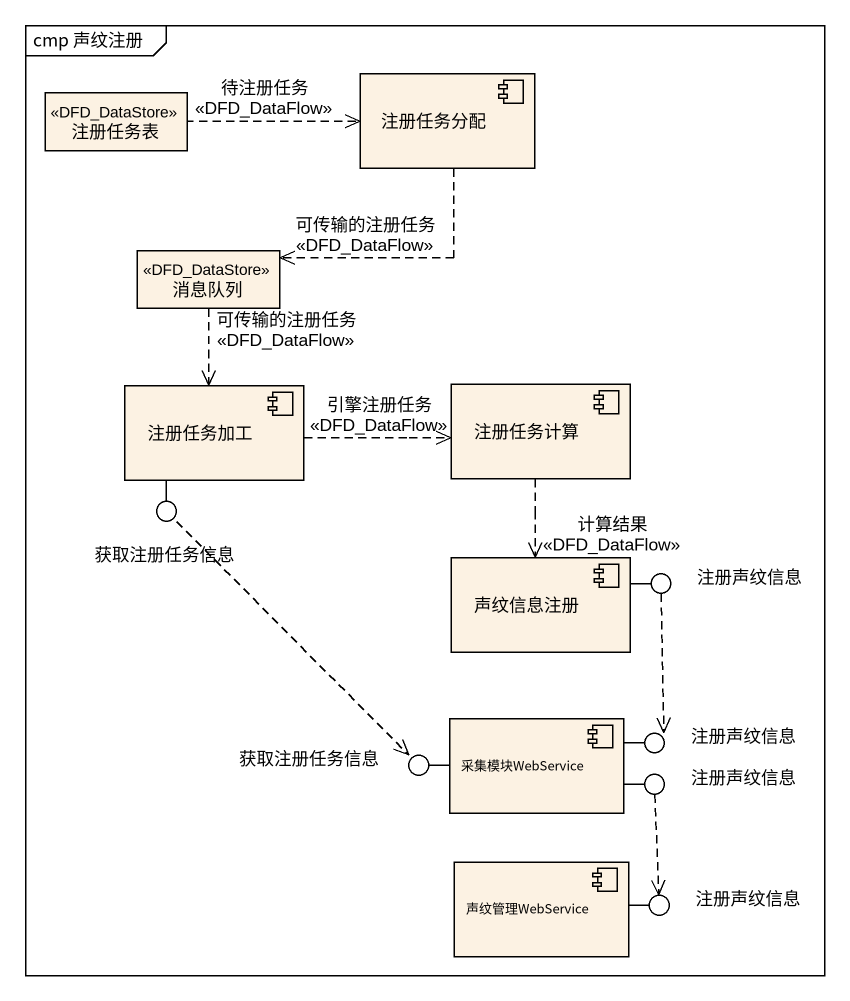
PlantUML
@startuml
mainframe cmp 声纹注册
allowmixing
hide circle
hide empty members
component 注册任务分配
class 注册任务表 <<DFD_DataStore>>
class 消息队列 <<DFD_DataStore>>
component 注册任务加工
component 注册任务计算
() 获取注册任务信息
component 声纹信息注册
() 注册声纹信息
component 采集模块WebService
() "获取注册任务信息" as 获取注册任务信息_2
() "注册声纹信息" as 注册声纹信息_2
() "注册声纹信息" as 注册声纹信息_3
component 声纹管理WebService
() "注册声纹信息" as 注册声纹信息_4
注册任务加工 -- 获取注册任务信息
声纹信息注册 -right- 注册声纹信息
采集模块WebService -left- 获取注册任务信息_2
采集模块WebService -right- 注册声纹信息_2
采集模块WebService -right- 注册声纹信息_3
声纹管理WebService -right- 注册声纹信息_4
注册任务分配 ..> 消息队列 : 可传输的注册任务\n<<DFD_DataFlow>>
注册任务表 .right.> 注册任务分配 : 待注册任务\n<<DFD_DataFlow>>
消息队列 ..> 注册任务加工 : 可传输的注册任务\n<<DFD_DataFlow>>
注册任务加工 .right.> 注册任务计算 : 引擎注册任务\n<<DFD_DataFlow>>
注册任务计算 ..> 声纹信息注册 : 计算结果\n<<DFD_DataFlow>>
获取注册任务信息 ..> 获取注册任务信息_2
注册声纹信息 ..> 注册声纹信息_2
注册声纹信息_3 ..> 注册声纹信息_4
@enduml
